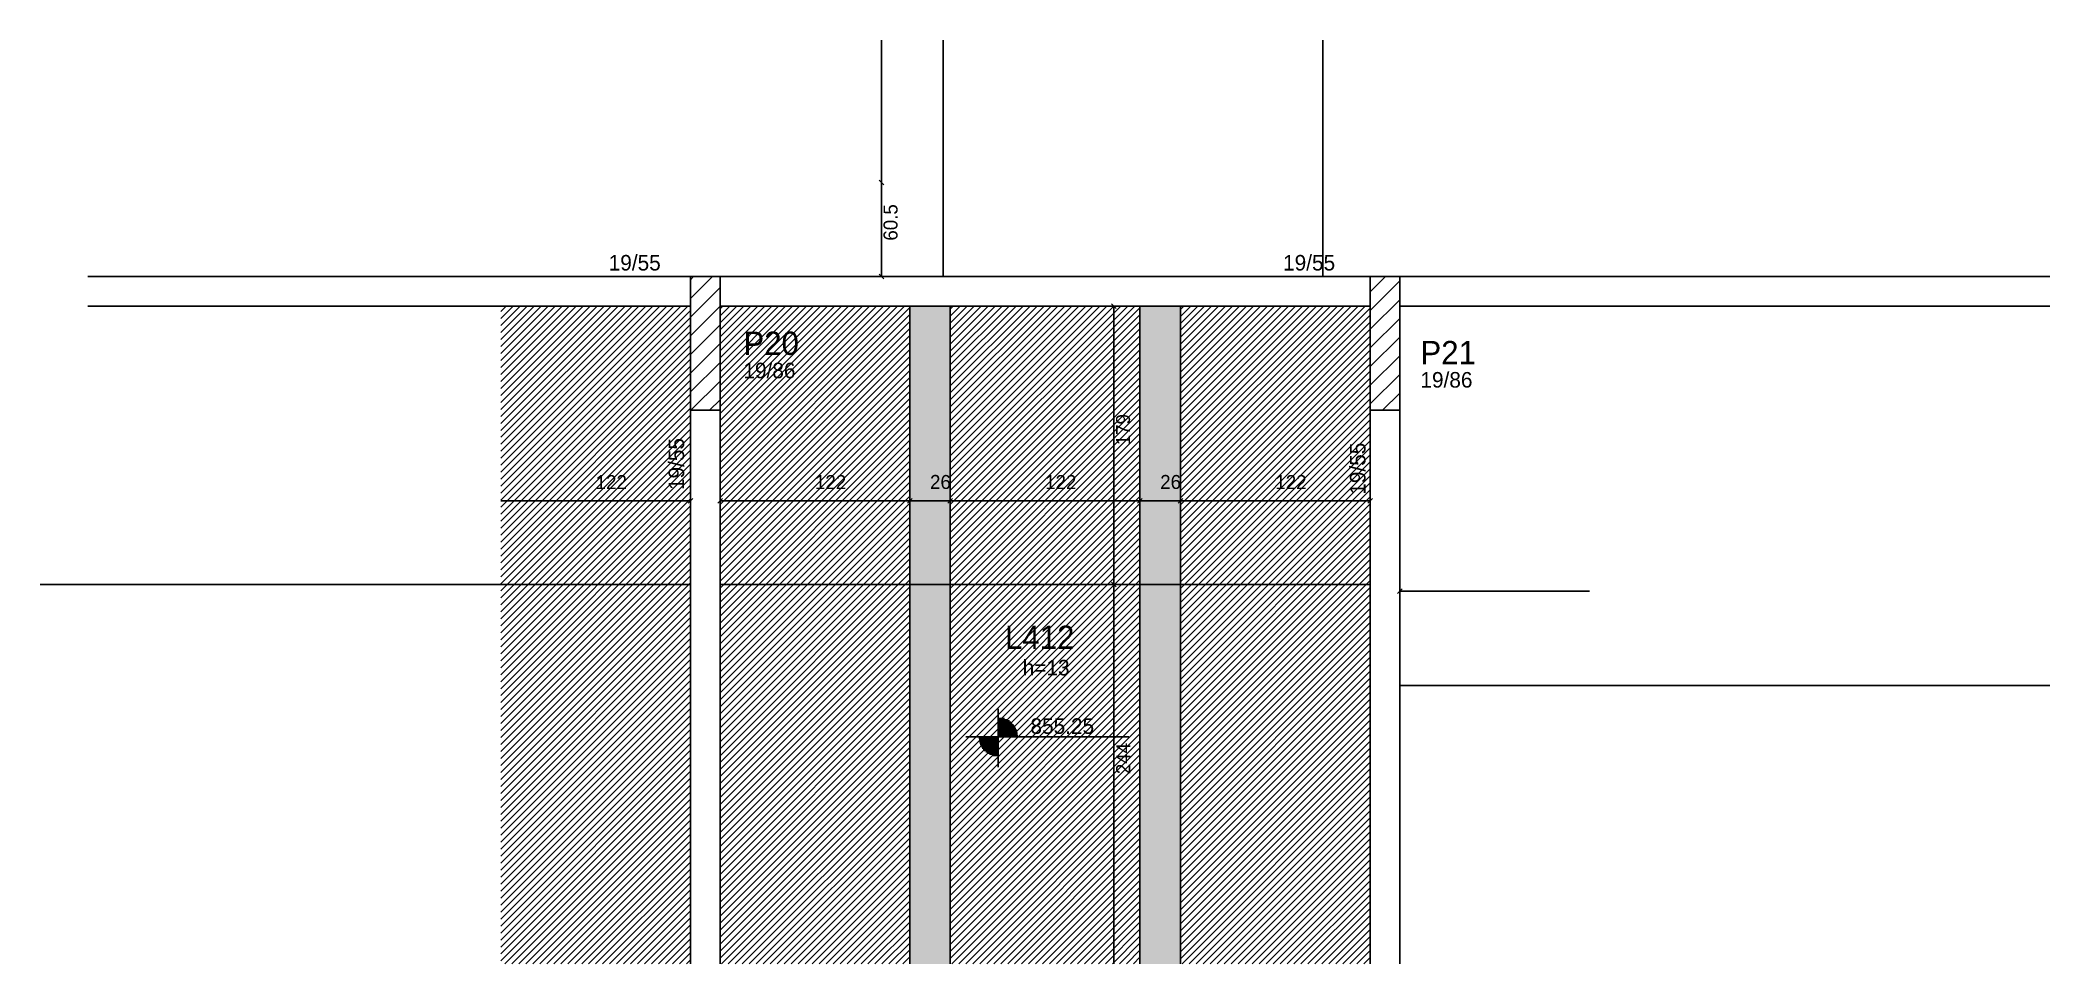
# Model space of a CAD drawing. Header units: metres. Extents: x 2867 to 4159, y 1590 to 2184.
import ezdxf

# ---------------------------------------------------------------- set-up
doc = ezdxf.new("R2010")
doc.units = ezdxf.units.M
for name, color, linetype in [('3', 7, 'Continuous'), ('4', 7, 'Continuous'), ('7', 7, 'Continuous'), ('9', 7, 'Continuous'), ('Hachura', 7, 'Continuous'), ('Painéis', 7, 'Continuous'), ('REAPROVEITAMENTO', 7, 'Continuous')]:
    doc.layers.add(name, color=color, linetype=linetype)

msp = doc.modelspace()

# ---------------------------------------------------------------- hatches: boundary and pattern name
at = {"layer": '9'}
h = msp.add_hatch(color=7, dxfattribs=at)
h.dxf.hatch_style = 1
h.paths.add_polyline_path([(3304.5, 1813.1), (3304.5, 1813.1), (3304.5, 2013.1), (3304.5, 2013.1), (3304.5, 1813.1)])
at = {"layer": 'Hachura'}
h = msp.add_hatch(color=7, dxfattribs=at)
h.dxf.hatch_style = 1
h.paths.add_polyline_path([(3426.5, 1590.1), (3452.5, 1590.1), (3452.5, 2013.1), (3426.5, 2013.1), (3426.5, 1590.1)])
h = msp.add_hatch(color=7, dxfattribs=at)
h.dxf.hatch_style = 1
h.paths.add_polyline_path([(3574.5, 1590.1), (3600.5, 1590.1), (3600.5, 2013.1), (3574.5, 2013.1), (3574.5, 1590.1)])
at = {"layer": 'REAPROVEITAMENTO'}
h = msp.add_hatch(dxfattribs=at)
h.set_pattern_fill('ANSI31')
h.paths.add_polyline_path([(3285.5, 1590.1), (3163.5, 1590.1), (3163.5, 2013.1), (3285.5, 2013.1), (3285.5, 1590.1)])
h = msp.add_hatch(dxfattribs=at)
h.set_pattern_fill('ANSI31')
h.paths.add_polyline_path([(3426.5, 1590.1), (3304.5, 1590.1), (3304.5, 2013.1), (3426.5, 2013.1), (3426.5, 1590.1)])
h = msp.add_hatch(dxfattribs=at)
h.set_pattern_fill('ANSI31')
h.paths.add_polyline_path([(3574.5, 1590.1), (3452.5, 1590.1), (3452.5, 2013.1), (3574.5, 2013.1), (3574.5, 1590.1)])
h = msp.add_hatch(dxfattribs=at)
h.set_pattern_fill('ANSI31')
h.paths.add_polyline_path([(3722.5, 1590.1), (3600.5, 1590.1), (3600.5, 2013.1), (3722.5, 2013.1), (3722.5, 1590.1)])

# ---------------------------------------------------------------- linework, layer by layer
at = {"layer": '3', "color": 3, "lineweight": 25}
for p, q in [((3285.5, 2018), (3299.6, 2032.1)), ((3285.5, 2030.1), (3287.5, 2032.1)), ((3722.5, 2022.3), (3732.3, 2032.1)), ((3722.5, 2010.3), (3741.5, 2029.3)), ((3285.5, 2006), (3304.5, 2025)), ((3722.5, 1998.2), (3741.5, 2017.2)), ((3285.5, 1994), (3304.5, 2013)), ((3722.5, 1986.2), (3741.5, 2005.2)), ((3285.5, 1982), (3304.5, 2001)), ((3722.5, 1974.2), (3741.5, 1993.2)), ((3285.5, 1970), (3304.5, 1989)), ((3285.5, 1957.9), (3304.5, 1976.9)), ((3722.5, 1962.2), (3741.5, 1981.2)), ((3285.7, 1946.1), (3304.5, 1964.9)), ((3722.5, 1950.2), (3741.5, 1969.2)), ((3297.7, 1946.1), (3304.5, 1952.9)), ((3730.4, 1946.1), (3741.5, 1957.1)), ((3483.4, 1748.5), (3483.4, 1754)), ((3483.4, 1748.5), (3483.4, 1723.5)), ((3483.4, 1747.9), (3487.3, 1747.9)), ((3483.4, 1747.1), (3489.2, 1747.1)), ((3483.4, 1746.3), (3490.5, 1746.3)), ((3483.4, 1745.5), (3491.5, 1745.5)), ((3483.4, 1744.7), (3492.4, 1744.7)), ((3470.9, 1736), (3462.5, 1736)), ((3470.9, 1736), (3495.9, 1736)), ((3483.4, 1735.2), (3470.9, 1735.2)), ((3483.4, 1734.4), (3471, 1734.4)), ((3483.4, 1733.6), (3471.1, 1733.6)), ((3483.4, 1732.8), (3471.3, 1732.8)), ((3483.4, 1732), (3471.6, 1732)), ((3483.4, 1743.9), (3493.1, 1743.9)), ((3483.4, 1743.1), (3493.7, 1743.1)), ((3483.4, 1742.3), (3494.2, 1742.3)), ((3483.4, 1741.5), (3494.6, 1741.5)), ((3483.4, 1740.7), (3495, 1740.7)), ((3483.4, 1739.9), (3495.3, 1739.9)), ((3483.4, 1739.1), (3495.5, 1739.1)), ((3483.4, 1738.4), (3495.7, 1738.4)), ((3483.4, 1737.6), (3495.8, 1737.6)), ((3483.4, 1736.8), (3495.9, 1736.8)), ((3495.9, 1736), (3567.3, 1736)), ((3483.4, 1731.2), (3471.8, 1731.2)), ((3483.4, 1730.4), (3472.2, 1730.4)), ((3483.4, 1729.6), (3472.6, 1729.6)), ((3483.4, 1728.8), (3473.1, 1728.8)), ((3483.4, 1728), (3473.7, 1728)), ((3483.4, 1727.3), (3474.4, 1727.3)), ((3483.4, 1726.5), (3475.3, 1726.5)), ((3483.4, 1725.7), (3476.3, 1725.7)), ((3483.4, 1724.9), (3477.7, 1724.9)), ((3483.4, 1724.1), (3479.6, 1724.1)), ((3483.4, 1723.5), (3483.4, 1716.6))]:
    msp.add_line(p, q, dxfattribs=at)
for points in [[(3285.5, 2032.1), (2898, 2032.1)], [(3722.5, 2032.1), (3304.5, 2032.1)], [(4159.5, 2032.1), (3741.5, 2032.1)], [(2898, 2013.1), (3285.5, 2013.1)], [(3304.5, 2013.1), (3722.5, 2013.1)], [(3741.5, 2013.1), (4159.5, 2013.1)], [(3285.5, 1946.1), (3285.5, 1590.1)], [(3304.5, 1590.1), (3304.5, 1946.1)], [(3722.5, 1946.1), (3722.5, 1590.1)], [(3741.5, 1590.1), (3741.5, 1946.1)]]:
    msp.add_lwpolyline(points, dxfattribs=at)
at = {"layer": '7', "color": 7, "lineweight": 25}
for points in [[(3285.5, 1946.1), (3304.5, 1946.1), (3304.5, 2032.1), (3285.5, 2032.1), (3285.5, 1946.1)], [(3722.5, 1946.1), (3741.5, 1946.1), (3741.5, 2032.1), (3722.5, 2032.1), (3722.5, 1946.1)]]:
    msp.add_lwpolyline(points, dxfattribs=at)
at = {"layer": 'Painéis', "color": 4, "lineweight": 25}
for p, q in [((3408.2, 2092.6), (3408.2, 2184.1)), ((3408.2, 2092.6), (3408.2, 2032.1)), ((3557.7, 2013.1), (3557.7, 1834.1)), ((3163.5, 1887.9), (3285.5, 1887.9)), ((3304.5, 1887.9), (3426.5, 1887.9)), ((3426.5, 1887.9), (3452.5, 1887.9)), ((3452.5, 1887.9), (3574.5, 1887.9)), ((3574.5, 1887.9), (3600.5, 1887.9)), ((3600.5, 1887.9), (3722.5, 1887.9)), ((3557.7, 1834.1), (3557.7, 1590.1)), ((3741.5, 1829.8), (3863.5, 1829.8))]:
    msp.add_line(p, q, dxfattribs=at)
at = {"layer": 'Painéis', "color": 200, "lineweight": 25}
for p, q in [((3448, 2184.1), (3448, 2032.1)), ((3692, 2184.1), (3692, 2032.1)), ((3426.5, 2013.1), (3426.5, 1590.1)), ((3452.5, 2013.1), (3452.5, 1590.1)), ((3574.5, 2013.1), (3574.5, 1590.1)), ((3600.5, 2013.1), (3600.5, 1590.1)), ((3285.4, 1834.1), (2867.4, 1834.1)), ((3722.4, 1834.1), (3304.4, 1834.1)), ((4159.4, 1769.1), (3741.4, 1769.1))]:
    msp.add_line(p, q, dxfattribs=at)
at = {"layer": 'Painéis', "color": 0, "lineweight": 25}
for p, q in [((3406.7, 2094.1), (3409.7, 2091.1)), ((3409.7, 2091.1), (3406.7, 2094.1)), ((3406.7, 2033.6), (3409.7, 2030.6)), ((3559.2, 2011.6), (3556.2, 2014.6)), ((3284, 1886.4), (3287, 1889.4)), ((3306, 1889.4), (3303, 1886.4)), ((3425, 1886.4), (3428, 1889.4)), ((3428, 1889.4), (3425, 1886.4)), ((3451, 1886.4), (3454, 1889.4)), ((3454, 1889.4), (3451, 1886.4)), ((3573, 1886.4), (3576, 1889.4)), ((3576, 1889.4), (3573, 1886.4)), ((3599, 1886.4), (3602, 1889.4)), ((3602, 1889.4), (3599, 1886.4)), ((3721, 1886.4), (3724, 1889.4)), ((3556.2, 1835.6), (3559.2, 1832.6)), ((3559.2, 1832.6), (3556.2, 1835.6)), ((3743, 1831.3), (3740, 1828.3))]:
    msp.add_line(p, q, dxfattribs=at)

# ---------------------------------------------------------------- texts
at = {"layer": '3', "color": 3, "lineweight": 25}
for s, p in [('19/55', (3232.9, 2036)), ('19/55', (3666.5, 2036)), ('19/86', (3319.5, 1966.7)), ('19/86', (3754.8, 1960.7)), ('h=13', (3499.1, 1775.6)), ('855.25', (3504.1, 1738))]:
    msp.add_text(s, height=10, dxfattribs=at).set_placement(p)
for p in [(3281.4, 1894.8), (3719.5, 1891.8)]:
    msp.add_text('19/55', height=10, rotation=90, dxfattribs=at).set_placement(p)
at = {"layer": '4', "color": 4, "lineweight": 25}
for s, p in [('P20', (3319.5, 1981.7)), ('P21', (3754.8, 1975.7)), ('L412', (3487.7, 1792.6))]:
    msp.add_text(s, height=15, dxfattribs=at).set_placement(p)
at = {"layer": 'Painéis', "color": 240, "lineweight": 25}
for s, p in [('60.5', (3418.6, 2055.2)), ('179', (3568.1, 1923.6)), ('244', (3568.2, 1712.1))]:
    msp.add_text(s, height=9, rotation=90, dxfattribs=at).set_placement(p)
for s, p in [('122', (3224.5, 1895.4)), ('122', (3365.5, 1895.4)), ('26', (3439.5, 1895.5)), ('122', (3513.5, 1895.4)), ('26', (3587.5, 1895.5)), ('122', (3661.5, 1895.4))]:
    msp.add_text(s, height=9, dxfattribs=at).set_placement(p)

doc.saveas('drawing.dxf')
